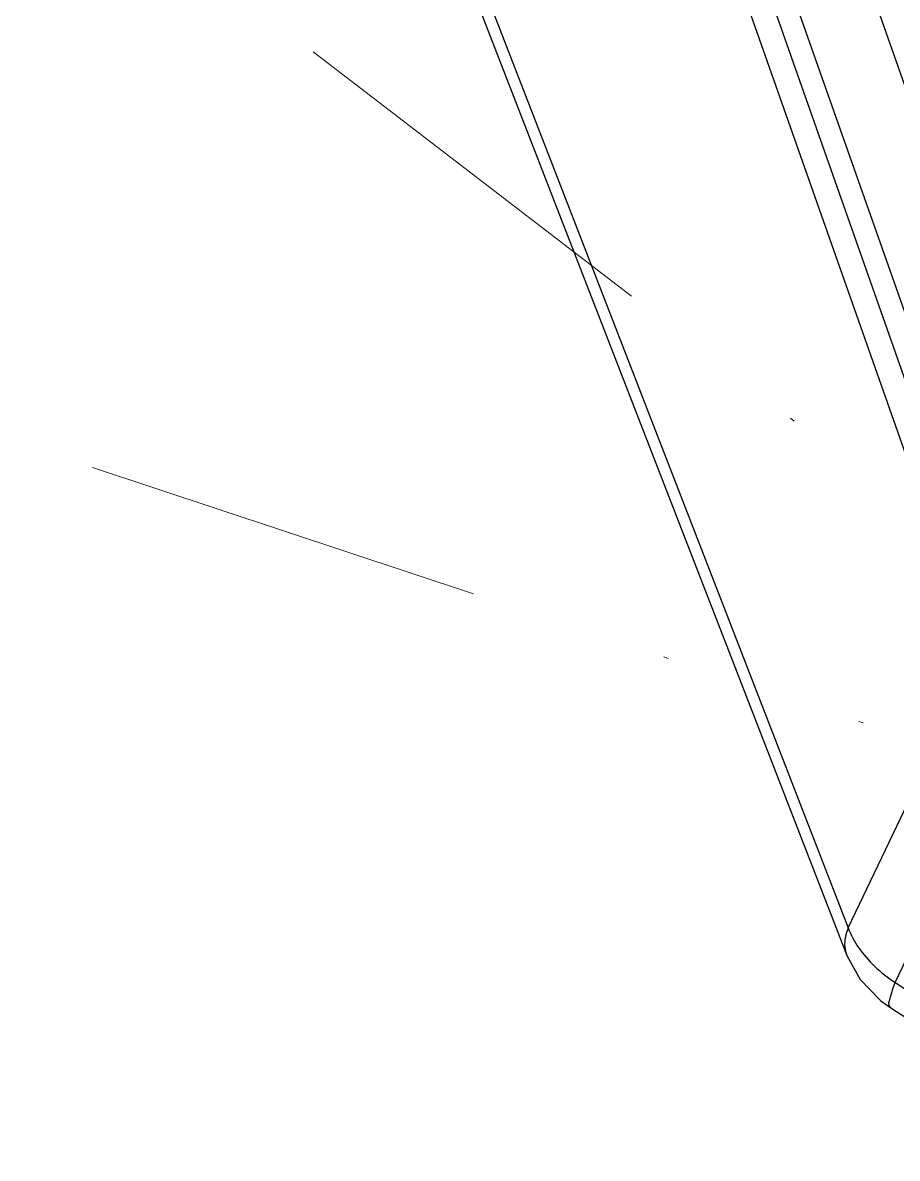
# Model space of a CAD drawing. Header units: millimetres. Extents: x 14276 to 15242, y -9916 to -8542.
# Drawn here: x 14928.63 to 14948, y -9437.73 to -9412.57 of the extents above; entities that cross this region are included whole.
import ezdxf

# ---------------------------------------------------------------- set-up
doc = ezdxf.new("R2010")
doc.units = ezdxf.units.MM
doc.linetypes.add('DIVIDE', pattern=[31.75, 12.7, -6.35, 0, -6.35, 0, -6.35])
doc.layers.add('hatch', color=56, linetype='Continuous', lineweight=9)

# ---------------------------------------------------------------- blocks, each defined once
blk = doc.blocks.new('u9')
at = {"color": 7, "linetype": 'Continuous'}
for p, q in [((-188.648, 201.355), (-193.782, 204.686)), ((-188.743, 200.795), (-193.876, 204.126)), ((-188.743, 200.795), (-191.59, 194.822)), ((-187.672, 200.195), (-187.967, 200.724)), ((-179.272, 178.53), (-187.672, 200.196)), ((-187.706, 199.583), (-190.56, 193.594)), ((-179.313, 177.933), (-187.706, 199.583)), ((-191.124, 193.591), (-184.456, 174.633)), ((-190.56, 193.594), (-183.887, 174.622)), ((-191.187, 192.285), (-184.513, 173.309)), ((-192.204, 190.151), (-185.529, 171.175))]:
    blk.add_line(p, q, dxfattribs=at)
blk.add_lwpolyline([(-187.967, 200.724), (-188.43, 201.198), (-188.649, 201.355)], dxfattribs=at)
for points, start_tangent, end_tangent in [([(-188.743, 200.795), (-188.625, 201.142), (-188.629, 201.335), (-188.651, 201.347)], (0.395416, 0.918502), (-0.942234, 0.334955)), ([(-188.287, 200.429), (-188.743, 200.795)], (-0.720779, 0.693165), (-0.830899, 0.556424)), ([(-187.706, 199.583), (-187.933, 200.016), (-188.287, 200.429)], (-0.342689, 0.939449), (-0.720779, 0.693165)), ([(-187.706, 199.583), (-187.628, 200.001), (-187.673, 200.195)], (0.402987, 0.915206), (-0.360992, 0.932569))]:
    blk.add_spline(points, degree=3, dxfattribs=dict(at, start_tangent=start_tangent, end_tangent=end_tangent))
at = {"layer": 'hatch', "color": 4, "linetype": 'DIVIDE', "ltscale": 0.7}
for q in [(-118.737, 136.331), (-112.383, 169.956)]:
    blk.add_line((-200.69, 199.24), q, dxfattribs=at)

msp = doc.modelspace()

# ---------------------------------------------------------------- block references
at = {"rotation": 180}
msp.add_blockref('u9', (14759.208, -9233.039), dxfattribs=at)

doc.saveas('drawing.dxf')
